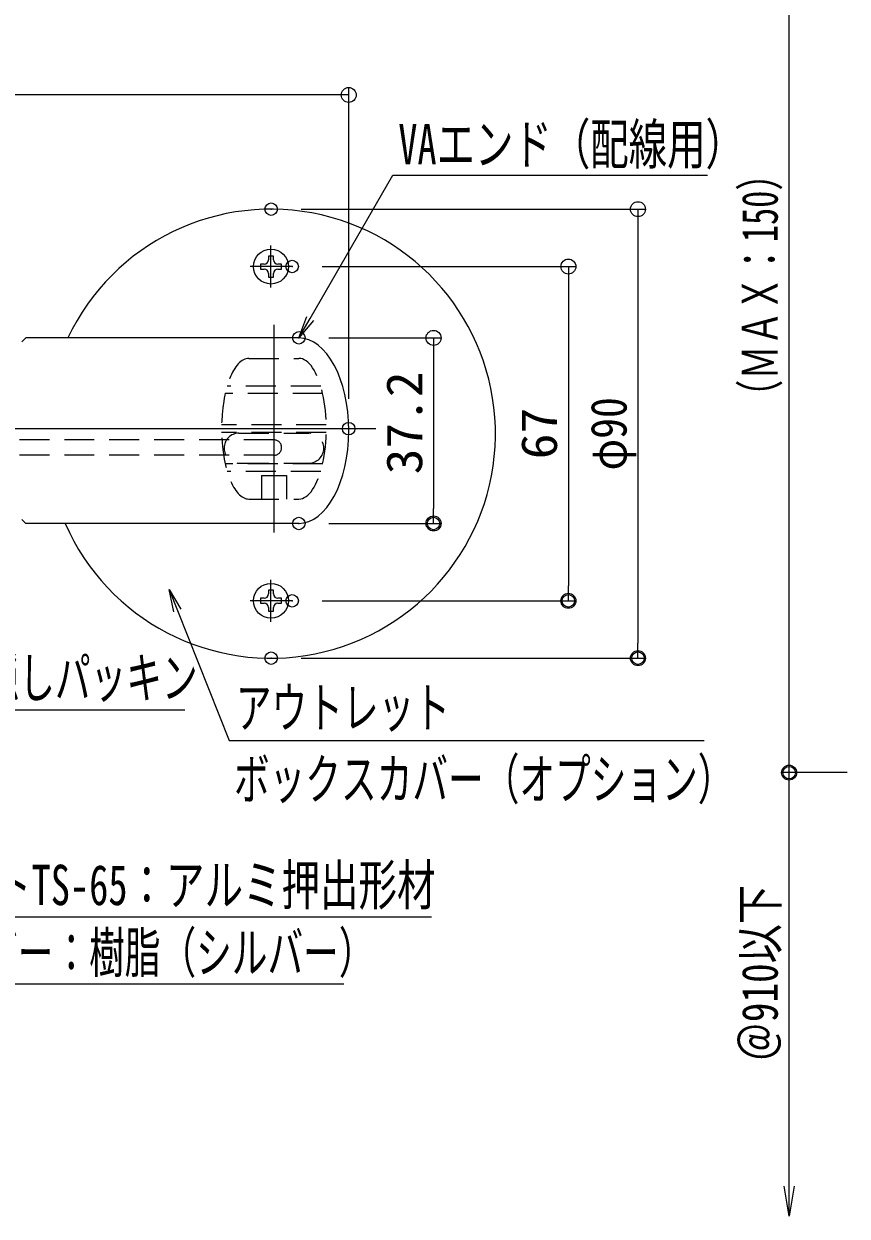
# Model space of a CAD drawing. Units: millimetres, scale not verified. Extents: x -600 to 600, y -416 to 415.
# Drawn here: x -83 to 82, y 2.2 to 241.2 of the extents above; entities that cross this region are included whole.
import ezdxf
from ezdxf.enums import TextEntityAlignment as Align

# ---------------------------------------------------------------- set-up
doc = ezdxf.new("R2010")
doc.units = ezdxf.units.MM
doc.header["$LTSCALE"] = 5
doc.header["$PDMODE"] = 32
doc.header["$PDSIZE"] = 2.5
doc.linetypes.add('CHAIN2', pattern=[12, 9, -1, 1, -1])
doc.linetypes.add('DASHED1', pattern=[1.8, 1.2, -0.6])
for name, color, linetype, lineweight in [('0-2_center', 5, 'Continuous', 9), ('0-5_02壁', 1, 'Continuous', 9), ('0-7_ナベ小ネジ', 7, 'Continuous', 9), ('0-9_1', 3, 'Continuous', 9), ('0-D_sunpou', 1, 'Continuous', 9), ('0-E_0', 7, 'Continuous', 9), ('1-5_CYA_M', 4, 'Continuous', 9), ('1-6_GRE_SSD', 134, 'DASHED1', 9), ('1-C_6', 5, 'DASHED1', 9)]:
    doc.layers.add(name, color=color, linetype=linetype, lineweight=lineweight)
doc.layers.add('0-F_DEFPOINTS', color=7, linetype='Continuous')
doc.styles.add('ＭＳ ゴシック', font='')
doc.styles.get('ＭＳ ゴシック').set_extended_font_data('MS Gothic')

# ---------------------------------------------------------------- blocks, each defined once
blk = doc.blocks.new('_ORIGIN')
at = {"layer": '0-E_0', "color": 1}
blk.add_line((0, 0), (-5, 0), dxfattribs=at)
blk.add_circle((0, 0), 2.5, dxfattribs=at)
blk = doc.blocks.new('_OPEN')
at = {"layer": '0-E_0', "color": 1}
blk.add_line((0, 0), (-5, 0), dxfattribs=at)
blk.add_lwpolyline([(-5, 0.833), (0, 0), (-5, -0.833)], dxfattribs=at)
blk = doc.blocks.new('MLeader6')
at = {"layer": '0-D_sunpou', "color": 7}
blk.add_line((-155.39, 135.472), (-153.48, 131.397), dxfattribs=at)
at = {"layer": '0-D_sunpou'}
blk.add_line((-119.945, 62.14), (-1.328, 62.14), dxfattribs=at)
at = {"layer": '0-D_sunpou', "color": 7}
blk.add_lwpolyline([(-154.16, 131.079), (-155.39, 135.472), (-152.801, 131.715)], dxfattribs=at)
at = {"layer": '0-D_sunpou'}
blk.add_lwpolyline([(-153.48, 131.397), (-121.025, 62.14), (-119.945, 62.14)], dxfattribs=at)
at = {"layer": '0-D_sunpou', "color": 2, "style": 'ＭＳ ゴシック', "width": 0.7}
blk.add_text('ブラケットTS-65：アルミ押出形材', height=8.082, dxfattribs=at).set_placement((-120.048, 62.09), align=Align.BOTTOM_LEFT)
blk = doc.blocks.new('MLeader7')
at = {"layer": '0-D_sunpou', "color": 7}
blk.add_line((-151.516, 81.471), (-149.513, 77.441), dxfattribs=at)
at = {"layer": '0-D_sunpou'}
blk.add_line((-134.18, 48.759), (-18.878, 48.759), dxfattribs=at)
at = {"layer": '0-D_sunpou', "color": 7}
blk.add_lwpolyline([(-150.185, 77.107), (-151.516, 81.471), (-148.842, 77.775)], dxfattribs=at)
at = {"layer": '0-D_sunpou'}
blk.add_lwpolyline([(-149.513, 77.441), (-135.26, 48.759), (-134.18, 48.759)], dxfattribs=at)
at = {"layer": '0-D_sunpou', "color": 2, "style": 'ＭＳ ゴシック', "width": 0.65}
blk.add_text('ブラケットカバー：樹脂（シルバー）', height=8.065, dxfattribs=at).set_placement((-134.282, 48.548), align=Align.BOTTOM_LEFT)
blk = doc.blocks.new('MLeader8')
at = {"layer": '0-D_sunpou'}
blk.add_line((-7.946, 210.8), (54.025, 210.8), dxfattribs=at)
at = {"layer": '0-D_sunpou', "color": 7}
blk.add_line((-27.885, 178.209), (-25.631, 182.104), dxfattribs=at)
at = {"layer": '0-D_sunpou'}
blk.add_lwpolyline([(-25.631, 182.104), (-9.026, 210.8), (-7.946, 210.8)], dxfattribs=at)
at = {"layer": '0-D_sunpou', "color": 7}
blk.add_lwpolyline([(-24.982, 181.728), (-27.885, 178.209), (-26.28, 182.48)], dxfattribs=at)
at = {"layer": '0-D_sunpou', "color": 2, "style": 'ＭＳ ゴシック', "width": 0.7}
blk.add_text('VAエンド（配線用）', height=8.065, dxfattribs=at).set_placement((-7.956, 210.59), align=Align.BOTTOM_LEFT)
blk = doc.blocks.new('MLeader14')
at = {"layer": '0-D_sunpou', "color": 7}
blk.add_line((-53.903, 127.764), (-52.237, 123.584), dxfattribs=at)
at = {"layer": '0-D_sunpou'}
blk.add_line((-40.777, 97.536), (53.348, 97.536), dxfattribs=at)
at = {"layer": '0-D_sunpou', "color": 7}
blk.add_lwpolyline([(-52.934, 123.306), (-53.903, 127.764), (-51.54, 123.861)], dxfattribs=at)
at = {"layer": '0-D_sunpou'}
blk.add_lwpolyline([(-52.237, 123.584), (-41.857, 97.536), (-40.777, 97.536)], dxfattribs=at)
at = {"layer": '0-D_sunpou', "color": 2, "style": 'ＭＳ ゴシック', "width": 0.65}
for s, p in [('アウトレット', (-40.507, 97.661)), ('ボックスカバー（オプション）', (-40.889, 83.325))]:
    blk.add_text(s, height=8.065, dxfattribs=at).set_placement(p, align=Align.BOTTOM_LEFT)
blk = doc.blocks.new('MLeader29')
at = {"layer": '0-D_sunpou', "color": 7}
blk.add_line((-115.682, 143.733), (-113.937, 139.585), dxfattribs=at)
at = {"layer": '0-D_sunpou'}
blk.add_line((-97.739, 103.642), (-50.747, 103.642), dxfattribs=at)
at = {"layer": '0-D_sunpou', "color": 7}
blk.add_lwpolyline([(-114.629, 139.294), (-115.682, 143.733), (-113.246, 139.876)], dxfattribs=at)
at = {"layer": '0-D_sunpou'}
blk.add_lwpolyline([(-113.937, 139.585), (-98.819, 103.642), (-97.739, 103.642)], dxfattribs=at)
at = {"layer": '0-D_sunpou', "color": 2, "style": 'ＭＳ ゴシック', "width": 0.65}
blk.add_text('目隠しパッキン', height=8.065, dxfattribs=at).set_placement((-98.228, 103.633), align=Align.BOTTOM_LEFT)

msp = doc.modelspace()

# ---------------------------------------------------------------- linework, layer by layer
at = {"layer": '0-2_center'}
for p, q in [((-32.885, 180.809), (-32.885, 139.209)), ((-12.467, 160.009), (-307.207, 160.009))]:
    msp.add_line(p, q, dxfattribs=at)
at = {"layer": '0-5_02壁'}
for p, q in [((-27.424, 204.009), (41.584, 204.009)), ((40.084, 201.009), (40.084, 117.009)), ((-23.224, 192.509), (27.63, 192.509)), ((26.13, 189.509), (26.13, 128.509)), ((-23.224, 125.509), (27.63, 125.509)), ((-27.424, 114.009), (41.584, 114.009))]:
    msp.add_line(p, q, dxfattribs=at)
at = {"layer": '0-7_ナベ小ネジ', "linetype": 'CHAIN2'}
for p, q in [((-33.479, 188.309), (-33.479, 196.709)), ((-29.279, 192.509), (-37.679, 192.509)), ((-33.479, 121.309), (-33.479, 129.709)), ((-29.279, 125.509), (-37.679, 125.509))]:
    msp.add_line(p, q, dxfattribs=at)
at = {"layer": '0-7_ナベ小ネジ'}
for p, q in [((-33.979, 194.609), (-33.979, 193.884)), ((-32.979, 194.609), (-33.979, 194.609)), ((-32.979, 193.884), (-32.979, 194.609)), ((-35.579, 193.009), (-35.579, 192.009)), ((-34.854, 193.009), (-35.579, 193.009)), ((-35.579, 192.009), (-34.854, 192.009)), ((-31.379, 193.009), (-32.104, 193.009)), ((-32.104, 192.009), (-31.379, 192.009)), ((-31.379, 192.009), (-31.379, 193.009)), ((-33.979, 191.134), (-33.979, 190.409)), ((-33.979, 190.409), (-32.979, 190.409)), ((-32.979, 190.409), (-32.979, 191.134)), ((-33.979, 127.609), (-33.979, 126.884)), ((-32.979, 127.609), (-33.979, 127.609)), ((-32.979, 126.884), (-32.979, 127.609)), ((-35.579, 126.009), (-35.579, 125.009)), ((-34.854, 126.009), (-35.579, 126.009)), ((-35.579, 125.009), (-34.854, 125.009)), ((-31.379, 126.009), (-32.104, 126.009)), ((-32.104, 125.009), (-31.379, 125.009)), ((-31.379, 125.009), (-31.379, 126.009)), ((-33.979, 124.134), (-33.979, 123.409)), ((-33.979, 123.409), (-32.979, 123.409)), ((-32.979, 123.409), (-32.979, 124.134))]:
    msp.add_line(p, q, dxfattribs=at)
for centre in [(-33.479, 192.509), (-33.479, 125.509)]:
    msp.add_circle(centre, 3.5, dxfattribs=at)
for centre, start, end in [((-34.854, 193.884), 270, 0), ((-32.104, 193.884), 180, 270), ((-34.854, 191.134), 0, 90), ((-32.104, 191.134), 90, 180), ((-34.854, 126.884), 270, 0), ((-32.104, 126.884), 180, 270), ((-34.854, 124.134), 0, 90), ((-32.104, 124.134), 90, 180)]:
    msp.add_arc(centre, 0.875, start, end, dxfattribs=at)
at = {"layer": '0-9_1'}
for p, q in [((-83.409, 177.409), (-82.609, 178.209)), ((-27.885, 178.209), (-82.609, 178.209)), ((-83.409, 141.809), (-82.609, 141.009)), ((-27.885, 141.009), (-82.609, 141.009))]:
    msp.add_line(p, q, dxfattribs=at)
msp.add_ellipse((-27.888, 159.609), major_axis=(0, 18.6), ratio=0.537634, start_param=3.1415927, end_param=6.2831853, dxfattribs=at)
at = {"layer": '0-D_sunpou'}
for p, q in [((70.38, 94.063), (70.38, 283.063)), ((-17.89, 166.009), (-17.89, 228.398)), ((-20.89, 226.898), (-164.89, 226.898)), ((-21.888, 178.209), (0.612, 178.209)), ((-0.888, 175.209), (-0.888, 144.009)), ((-21.885, 141.009), (0.612, 141.009)), ((82.012, 91.063), (68.88, 91.063)), ((82.012, 91.063), (68.88, 91.063)), ((70.38, 8.166), (70.38, 91.063))]:
    msp.add_line(p, q, dxfattribs=at)
at = {"layer": '0-F_DEFPOINTS'}
for p in [(-33.424, 204.009), (-29.224, 192.509), (-27.888, 178.209), (-17.89, 160.009), (-27.885, 141.009), (-0.888, 141.009), (-29.224, 125.509), (26.13, 125.509), (-33.424, 114.009), (40.084, 114.009), (70.38, 91.063)]:
    msp.add_point(p, dxfattribs=at)
at = {"layer": '1-5_CYA_M'}
msp.add_arc((-33.479, 159.009), 45, 203.57818, 154.7438, dxfattribs=at)
at = {"layer": '1-6_GRE_SSD'}
for p, q in [((-32.885, 157.773), (-127.056, 157.773)), ((-32.885, 154.673), (-127.044, 154.673))]:
    msp.add_line(p, q, dxfattribs=at)
msp.add_arc((-32.885, 156.223), 1.55, 270, 90, dxfattribs=at)
at = {"layer": '1-C_6'}
for p, q in [((-37.885, 174.109), (-27.885, 174.109)), ((-23.512, 168.559), (-42.258, 168.559)), ((-23.122, 167.059), (-42.648, 167.059)), ((-22.393, 160.759), (-43.377, 160.759)), ((-22.393, 159.259), (-43.377, 159.259)), ((-39.885, 159.109), (-25.885, 159.109)), ((-23.122, 152.959), (-42.648, 152.959)), ((-39.885, 153.109), (-25.885, 153.109)), ((-23.512, 151.459), (-42.258, 151.459)), ((-35.385, 150.609), (-35.385, 145.909)), ((-35.385, 150.609), (-30.385, 150.609)), ((-30.385, 150.609), (-30.385, 145.909)), ((-37.885, 145.909), (-27.885, 145.909))]:
    msp.add_line(p, q, dxfattribs=at)
for centre, start, end in [((-39.885, 156.109), 90, 270), ((-25.885, 156.109), 270, 90)]:
    msp.add_arc(centre, 3, start, end, dxfattribs=at)
for centre, start_param, end_param in [((-37.885, 160.009), 3.1415927, 6.2831853), ((-27.885, 160.009), 6.2831853, 9.424778)]:
    msp.add_ellipse(centre, major_axis=(0, -14.1), ratio=0.390051, start_param=start_param, end_param=end_param, dxfattribs=at)

# ---------------------------------------------------------------- block references
at = {"layer": '0-5_02壁', "xscale": 0.6, "yscale": 0.6}
for p, rotation in [((40.084, 204.009), 90), ((26.13, 192.509), 90), ((26.13, 125.509), 270), ((40.084, 114.009), 270)]:
    msp.add_blockref('_ORIGIN', p, dxfattribs=dict(at, rotation=rotation))
at = {"layer": '0-D_sunpou', "xscale": 0.6, "yscale": 0.6}
msp.add_blockref('_ORIGIN', (-17.89, 226.898), dxfattribs=at)
at = {"layer": '0-D_sunpou'}
for name in ['MLeader8', 'MLeader29', 'MLeader6', 'MLeader14', 'MLeader7']:
    msp.add_blockref(name, (0, 0), dxfattribs=at)
for name, p, xscale, yscale, rotation in [('_ORIGIN', (-0.888, 178.209), 0.6, 0.6, 90), ('_ORIGIN', (-0.888, 141.009), 0.6, 0.6, 270), ('_ORIGIN', (70.38, 91.063), 0.6, 0.6, 270), ('_OPEN', (70.38, 2.166), 1.2, 1.2, 270)]:
    msp.add_blockref(name, p, dxfattribs=dict(at, xscale=xscale, yscale=yscale, rotation=rotation))

# ---------------------------------------------------------------- texts
at = {"layer": '0-5_02壁', "color": 2, "style": 'ＭＳ ゴシック'}
for s, height, width, p in [('φ90', 7.216, 0.85, (39.972, 151.634)), ('67', 7.221, 1.05, (26.018, 153.884))]:
    msp.add_text(s, height=height, rotation=90, dxfattribs=dict(at, width=width)).set_placement(p, align=Align.BOTTOM_LEFT)
at = {"layer": '0-D_sunpou', "color": 2, "style": 'ＭＳ ゴシック'}
for s, width, p in [('（ＭＡＸ：150）', 0.7, (70.268, 162.933)), ('37.2', 1.05, (-1, 150.859)), ('＠910以下', 0.8, (70.268, 33.173))]:
    msp.add_text(s, height=7.221, rotation=90, dxfattribs=dict(at, width=width)).set_placement(p, align=Align.BOTTOM_LEFT)

doc.saveas('drawing.dxf')
